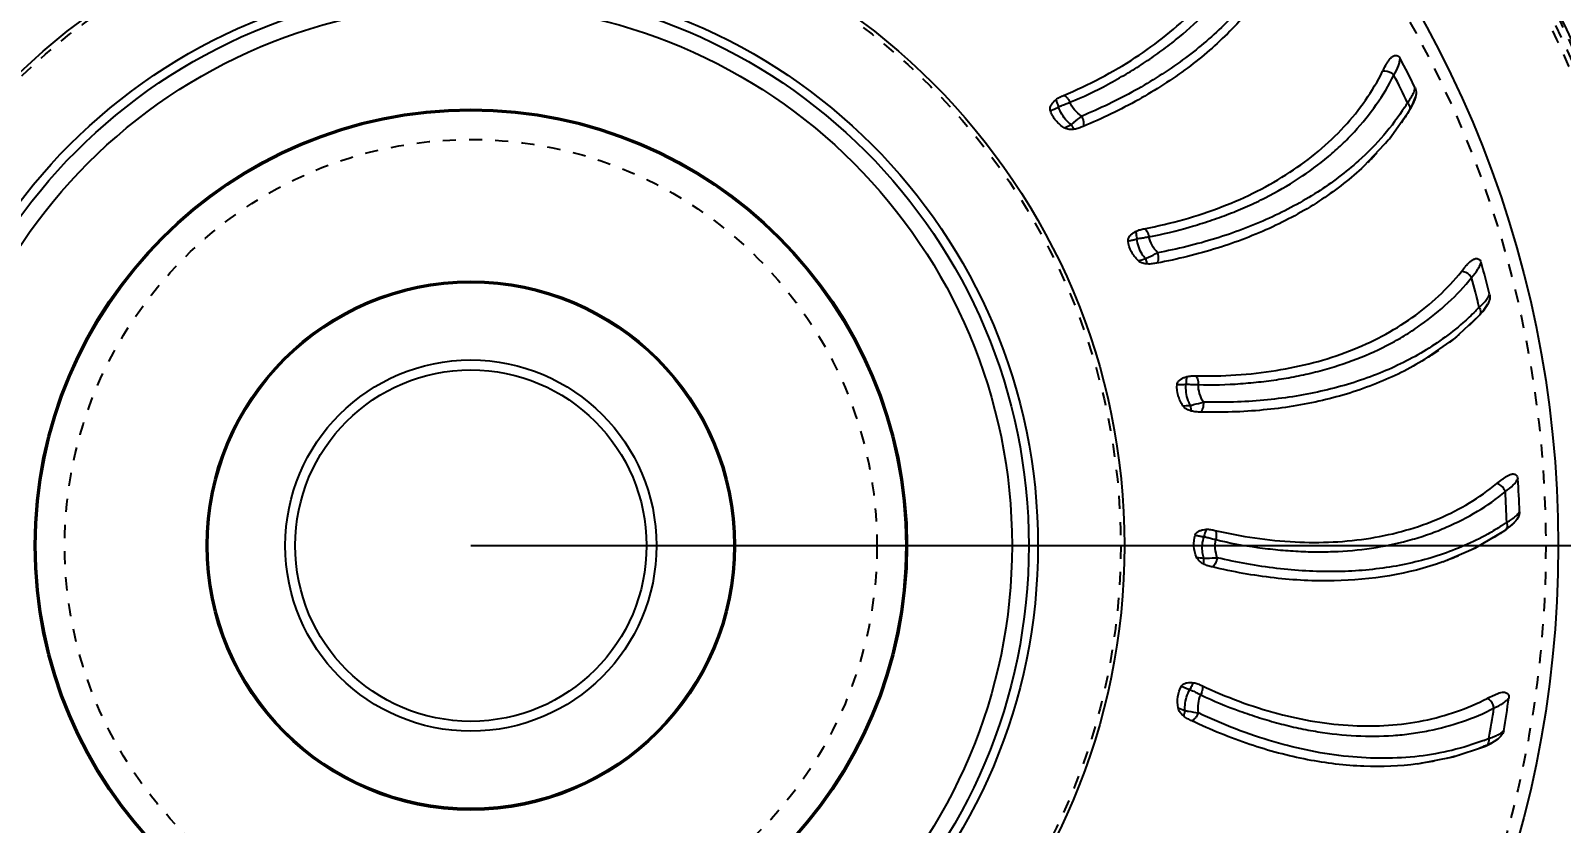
# Model space of a CAD drawing. Header units: millimetres. Extents: x 723 to 11228, y -2384 to 1578.
# Drawn here: x 1648.3 to 1839.3, y 202.8 to 301.7 of the extents above; entities that cross this region are included whole.
import ezdxf

# ---------------------------------------------------------------- set-up
doc = ezdxf.new("R2010")
doc.units = ezdxf.units.MM
doc.header["$LTSCALE"] = 16.335
doc.header["$PDMODE"] = 3
doc.header["$PDSIZE"] = 0.3125
doc.linetypes.add('HIDDEN', pattern=[0.2, 0.1, -0.1])
doc.layers.get('0').update_dxf_attribs({"linetype": 'CONTINUOUS'})
doc.layers.get('Defpoints').update_dxf_attribs({"linetype": 'CONTINUOUS'})
doc.layers.add('DEFAULT_2', color=8, linetype='HIDDEN')
doc.styles.get("Standard").update_dxf_attribs({"font": 'txt', "width": 0.8})
doc.dimstyles.new('ISO-25', dxfattribs={"dimtxt": 8, "dimasz": 8, "dimexe": 0, "dimexo": 0, "dimgap": 0, "dimtad": 1, "dimtxsty": 'Standard', "dimcen": 0, "dimclrd": 4, "dimclre": 4, "dimclrt": 6, "dimadec": 0, "dimazin": 0, "dimtfac": 1, "dimtofl": 0, "dimtmove": 0, "dimatfit": 3, "dimfxl": 0, "dimarcsym": 0})

# ---------------------------------------------------------------- blocks, each defined once
blk = doc.blocks.new('*D107')
at = {"color": 4, "lineweight": -2}
for p, q in [((1445.26, 346.26), (1914.52, 346.26)), ((1914.52, 338.26), (1914.52, 245.43)), ((1703.24, 237.43), (1914.52, 237.43))]:
    blk.add_line(p, q, dxfattribs=at)
at = {"color": 4}
for points in [[(1913.18, 338.26), (1915.85, 338.26), (1914.52, 346.26)], [(1913.18, 245.43), (1915.85, 245.43), (1914.52, 237.43)]]:
    blk.add_solid(points, dxfattribs=at)
at = {"layer": 'Defpoints', "color": 0}
for p in [(1445.26, 346.26), (1703.24, 237.43), (1914.52, 237.43)]:
    blk.add_point(p, dxfattribs=at)
at = {"color": 6, "insert": (1909.85, 281.41), "char_height": 8, "attachment_point": 5, "rotation": 90}
blk.add_mtext('108,84', dxfattribs=at)

msp = doc.modelspace()

# ---------------------------------------------------------------- linework, layer by layer
at = {"color": 7, "linetype": 'Continuous'}
for p, q in [((1820.288, 291.651), (1820.649, 292.294)), ((1820.649, 292.294), (1821.056, 293.336)), ((1820.289, 291.653), (1820.288, 291.651)), ((1829.485, 266.658), (1830.095, 267.581)), ((1829.002, 266.108), (1829.485, 266.658)), ((1829.003, 266.11), (1829.002, 266.108)), ((1832.215, 239.312), (1832.8, 239.748)), ((1832.216, 239.313), (1832.215, 239.312)), ((1832.8, 239.748), (1833.586, 240.519)), ((1829.786, 212.433), (1830.45, 212.738)), ((1829.788, 212.433), (1829.786, 212.433)), ((1830.45, 212.738), (1831.382, 213.331))]:
    msp.add_line(p, q, dxfattribs=at)
for points in [[(1814.623, 284.746), (1817.801, 288.151), (1820.289, 291.653)], [(1822.203, 260.64), (1825.872, 263.227), (1829.003, 266.11)], [(1824.486, 235.397), (1828.563, 237.149), (1832.216, 239.313)], [(1821.327, 210.199), (1825.747, 211.071), (1829.788, 212.433)]]:
    msp.add_lwpolyline(points, dxfattribs=at)
for radius in [135.62, 81.527, 70.735, 69.584, 67.498, 54.429, 54.25, 32.979, 32.8, 23.15, 21.915]:
    msp.add_circle((1703.239, 237.426), radius, dxfattribs=at)
for centre, radius, start, end in [((1703.239, 237.426), 156.319, 100.49785, 79.50215), ((1703.239, 237.426), 151.093, 100.82307, 79.17693), ((1727.955, 249.096), 103.558, 26.02325, 28.30775), ((1729.191, 249.684), 100.533, 25.30974, 27.50732), ((1793.931, 308.817), 30.731, 327.00918, 328.28699), ((1723.467, 396.555), 119.795, 296.68126, 297.13079), ((1756.106, 388.853), 119.8, 284.68484, 285.13079), ((1729.844, 243.682), 103.551, 14.0213, 16.30533), ((1731.17, 243.998), 100.533, 13.30974, 15.50732), ((1806.79, 288.379), 30.731, 315.00918, 316.28699), ((1786.432, 374.533), 119.802, 272.68701, 273.13078), ((1730.563, 237.991), 103.547, 2.02208, 4.30259), ((1731.924, 238.025), 100.533, 1.30974, 3.50732), ((1815.119, 265.714), 30.731, 303.00918, 304.28699), ((1813.118, 354.219), 119.803, 260.68766, 261.13078), ((1730.081, 232.276), 103.549, 350.02047, 352.30327), ((1834.997, 328.798), 119.802, 248.68678, 249.13078), ((1731.419, 232.026), 100.533, 349.30974, 351.50732), ((1818.553, 241.812), 30.731, 291.00918, 292.28699)]:
    msp.add_arc(centre, radius, start, end, dxfattribs=at)
for points, knots in [([(1777.177, 293.574), (1780.28, 294.879), (1786.103, 297.907), (1793.57, 303.834), (1798.305, 309.788), (1800.913, 314.935), (1801.821, 317.604), (1802.171, 318.95)], [0, 0, 0, 0, 0.2741667, 0.5312505, 0.7713579, 0.8866995, 1, 1, 1, 1]), ([(1777.948, 292.716), (1779.583, 293.363), (1781.943, 294.517), (1784.963, 296.218), (1787.127, 297.553), (1789.192, 298.965), (1791.775, 300.939), (1794.726, 303.589), (1797.321, 306.502), (1799.118, 308.95), (1800.699, 311.439), (1802.333, 314.676), (1803.319, 317.4), (1803.639, 318.791)], [0, 0, 0, 0, 0.1391804, 0.2073565, 0.2744418, 0.3404175, 0.4052995, 0.5317363, 0.6538274, 0.7133763, 0.7720291, 0.887033, 1, 1, 1, 1]), ([(1801.36, 307.135), (1800.091, 305.425), (1797.182, 302.135), (1792.013, 297.802), (1786.045, 294.01), (1781.695, 291.924), (1779.426, 290.98)], [0, 0, 0, 0, 0.231882, 0.4759213, 0.7323051, 1, 1, 1, 1]), ([(1802.151, 306.61), (1800.882, 304.816), (1797.939, 301.36), (1792.645, 296.815), (1786.482, 292.852), (1781.974, 290.683), (1779.617, 289.705)], [0, 0, 0, 0, 0.2312499, 0.4749815, 0.7315861, 1, 1, 1, 1]), ([(1816.964, 296.58), (1817.09, 296.833), (1817.282, 297.209), (1817.56, 297.691), (1817.784, 298.026), (1817.999, 298.276), (1818.197, 298.438), (1818.361, 298.531), (1818.551, 298.583), (1818.767, 298.561), (1818.98, 298.43), (1819.084, 298.286), (1819.128, 298.204)], [0, 0, 0, 0, 0.253725, 0.3776753, 0.4984229, 0.6147485, 0.6711759, 0.7268327, 0.7831899, 0.8441937, 0.9164268, 1, 1, 1, 1]), ([(1818.359, 296.116), (1818.58, 296.488), (1818.867, 297.026), (1819.087, 297.743), (1819.131, 298.06), (1819.13, 298.203)], [0, 0, 0, 0, 0.5767813, 0.8077757, 1, 1, 1, 1]), ([(1787.234, 276.952), (1790.541, 277.584), (1796.868, 279.335), (1805.405, 283.58), (1811.276, 288.421), (1814.898, 292.914), (1816.341, 295.336), (1816.964, 296.58)], [0, 0, 0, 0, 0.2741757, 0.5312547, 0.7713681, 0.8867042, 1, 1, 1, 1]), ([(1787.809, 275.953), (1789.542, 276.246), (1792.091, 276.884), (1795.398, 277.92), (1797.793, 278.775), (1800.106, 279.727), (1803.043, 281.121), (1806.481, 283.1), (1809.624, 285.409), (1811.891, 287.43), (1813.955, 289.536), (1816.226, 292.363), (1817.757, 294.823), (1818.359, 296.116)], [0, 0, 0, 0, 0.1391804, 0.2073565, 0.2744418, 0.3404175, 0.4052995, 0.5317363, 0.6538274, 0.7133763, 0.7720291, 0.887033, 1, 1, 1, 1]), ([(1818.359, 296.116), (1818.266, 296.208), (1817.868, 296.508), (1817.325, 296.658), (1816.965, 296.579)], [0, 0, 0, 0, 0.2620443, 1, 1, 1, 1]), ([(1820.65, 293.557), (1820.743, 293.729), (1820.895, 294.043), (1820.996, 294.38), (1821.015, 294.531)], [0, 0, 0, 0, 0.5632669, 1, 1, 1, 1]), ([(1821.014, 294.531), (1821.063, 294.431), (1821.179, 294.038), (1821.129, 293.62), (1821.056, 293.337)], [0, 0, 0, 0, 0.2763995, 1, 1, 1, 1]), ([(1775.517, 291.646), (1775.472, 291.78), (1775.481, 292.079), (1775.668, 292.457), (1775.928, 292.781), (1776.131, 292.967), (1776.238, 293.053)], [0, 0, 0, 0, 0.2549176, 0.5052918, 0.7532103, 1, 1, 1, 1]), ([(1775.516, 291.645), (1775.603, 291.684), (1775.82, 291.784), (1776.17, 291.938), (1776.422, 292.076), (1776.545, 292.148)], [0, 0, 0, 0, 0.2498662, 0.6247175, 1, 1, 1, 1]), ([(1776.236, 293.051), (1776.24, 292.998), (1776.267, 292.872), (1776.36, 292.567), (1776.465, 292.322), (1776.545, 292.148)], [0, 0, 0, 0, 0.1661339, 0.4015007, 1, 1, 1, 1]), ([(1776.238, 293.053), (1776.377, 293.165), (1776.685, 293.355), (1777.012, 293.504), (1777.177, 293.574)], [0, 0, 0, 0, 0.4997967, 1, 1, 1, 1]), ([(1776.545, 292.148), (1776.663, 292.197), (1776.96, 292.314), (1777.428, 292.502), (1777.778, 292.642), (1777.948, 292.716)], [0, 0, 0, 0, 0.2524693, 0.6324407, 1, 1, 1, 1]), ([(1778.096, 289.941), (1777.918, 290.081), (1777.493, 290.463), (1776.938, 291.194), (1776.647, 291.822), (1776.545, 292.148)], [0, 0, 0, 0, 0.2488904, 0.6245378, 1, 1, 1, 1]), ([(1777.175, 293.572), (1777.234, 293.578), (1777.382, 293.515), (1777.579, 293.333), (1777.776, 293.053), (1777.894, 292.834), (1777.948, 292.716)], [0, 0, 0, 0, 0.1480015, 0.3752271, 0.6750923, 1, 1, 1, 1]), ([(1779.426, 290.98), (1779.111, 291.218), (1778.514, 291.714), (1778.105, 292.379), (1777.948, 292.716)], [0, 0, 0, 0, 0.5152924, 1, 1, 1, 1]), ([(1820.074, 292.663), (1820.131, 292.741), (1820.336, 293.03), (1820.526, 293.33), (1820.65, 293.557)], [0, 0, 0, 0, 0.2712406, 1, 1, 1, 1]), ([(1820.074, 292.663), (1820.141, 292.587), (1820.257, 292.423), (1820.368, 292.155), (1820.386, 291.885), (1820.329, 291.722), (1820.288, 291.654)], [0, 0, 0, 0, 0.2770252, 0.5429689, 0.782271, 1, 1, 1, 1]), ([(1777.26, 289.517), (1776.869, 289.768), (1776.144, 290.376), (1775.667, 291.205), (1775.517, 291.646)], [0, 0, 0, 0, 0.4998139, 1, 1, 1, 1]), ([(1778.096, 289.941), (1778.208, 290.028), (1778.653, 290.372), (1779.094, 290.721), (1779.426, 290.98)], [0, 0, 0, 0, 0.2514606, 1, 1, 1, 1]), ([(1779.426, 290.98), (1779.48, 290.858), (1779.572, 290.612), (1779.661, 290.254), (1779.681, 289.948), (1779.65, 289.766), (1779.615, 289.703)], [0, 0, 0, 0, 0.3023154, 0.5964628, 0.8353877, 1, 1, 1, 1]), ([(1819.707, 292.084), (1818.918, 290.869), (1817.143, 288.515), (1815.075, 286.416), (1813.968, 285.421)], [0, 0, 0, 0, 0.4932102, 1, 1, 1, 1]), ([(1778.499, 289.349), (1778.292, 289.319), (1777.869, 289.295), (1777.44, 289.402), (1777.26, 289.517)], [0, 0, 0, 0, 0.4955146, 1, 1, 1, 1]), ([(1778.096, 289.941), (1778.163, 289.824), (1778.288, 289.621), (1778.427, 289.426), (1778.496, 289.348)], [0, 0, 0, 0, 0.562692, 1, 1, 1, 1]), ([(1779.617, 289.705), (1779.437, 289.63), (1779.073, 289.486), (1778.693, 289.378), (1778.499, 289.349)], [0, 0, 0, 0, 0.4985299, 1, 1, 1, 1]), ([(1814.623, 284.746), (1813.005, 283.223), (1809.388, 280.396), (1803.21, 276.982), (1796.279, 274.338), (1791.357, 273.135), (1788.817, 272.662)], [0, 0, 0, 0, 0.2310131, 0.4746349, 0.7313176, 1, 1, 1, 1]), ([(1813.968, 285.421), (1812.366, 283.981), (1808.814, 281.309), (1802.799, 278.077), (1796.093, 275.56), (1791.342, 274.405), (1788.893, 273.947)], [0, 0, 0, 0, 0.2316252, 0.4755509, 0.7320225, 1, 1, 1, 1]), ([(1786.205, 276.636), (1786.365, 276.718), (1786.706, 276.84), (1787.058, 276.918), (1787.234, 276.952)], [0, 0, 0, 0, 0.49981, 1, 1, 1, 1]), ([(1787.232, 276.95), (1787.291, 276.944), (1787.423, 276.851), (1787.576, 276.632), (1787.711, 276.318), (1787.781, 276.079), (1787.809, 275.953)], [0, 0, 0, 0, 0.1483794, 0.3758033, 0.6754534, 1, 1, 1, 1]), ([(1785.216, 275.413), (1785.2, 275.553), (1785.27, 275.842), (1785.529, 276.172), (1785.848, 276.435), (1786.084, 276.574), (1786.205, 276.636)], [0, 0, 0, 0, 0.2549332, 0.5053134, 0.753226, 1, 1, 1, 1]), ([(1785.214, 275.412), (1785.354, 275.442), (1785.631, 275.504), (1786.002, 275.587), (1786.228, 275.659), (1786.318, 275.689)], [0, 0, 0, 0, 0.3748045, 0.7496866, 1, 1, 1, 1]), ([(1786.478, 272.968), (1786.147, 273.295), (1785.565, 274.041), (1785.271, 274.951), (1785.216, 275.413)], [0, 0, 0, 0, 0.4998136, 1, 1, 1, 1]), ([(1786.203, 276.634), (1786.196, 276.582), (1786.196, 276.453), (1786.225, 276.136), (1786.276, 275.875), (1786.318, 275.689)], [0, 0, 0, 0, 0.166846, 0.4023701, 1, 1, 1, 1]), ([(1786.318, 275.689), (1786.444, 275.712), (1786.758, 275.765), (1787.255, 275.851), (1787.627, 275.916), (1787.809, 275.953)], [0, 0, 0, 0, 0.2524693, 0.6324407, 1, 1, 1, 1]), ([(1787.377, 273.207), (1787.231, 273.381), (1786.895, 273.843), (1786.504, 274.674), (1786.35, 275.348), (1786.318, 275.689)], [0, 0, 0, 0, 0.2488904, 0.6245378, 1, 1, 1, 1]), ([(1788.893, 273.947), (1788.634, 274.246), (1788.154, 274.855), (1787.892, 275.591), (1787.809, 275.953)], [0, 0, 0, 0, 0.5152924, 1, 1, 1, 1]), ([(1787.377, 273.207), (1787.504, 273.269), (1788.01, 273.514), (1788.514, 273.763), (1788.893, 273.947)], [0, 0, 0, 0, 0.2514606, 1, 1, 1, 1]), ([(1787.377, 273.207), (1787.417, 273.08), (1787.497, 272.856), (1787.592, 272.637), (1787.643, 272.547)], [0, 0, 0, 0, 0.5620882, 1, 1, 1, 1]), ([(1788.893, 273.947), (1788.921, 273.818), (1788.959, 273.558), (1788.973, 273.19), (1788.929, 272.887), (1788.861, 272.715), (1788.813, 272.661)], [0, 0, 0, 0, 0.3020292, 0.5959637, 0.8350024, 1, 1, 1, 1]), ([(1826.78, 271.62), (1826.956, 271.841), (1827.221, 272.167), (1827.592, 272.58), (1827.881, 272.86), (1828.142, 273.059), (1828.369, 273.175), (1828.549, 273.232), (1828.744, 273.243), (1828.951, 273.177), (1829.131, 273.005), (1829.203, 272.843), (1829.229, 272.754)], [0, 0, 0, 0, 0.2537226, 0.3776569, 0.4983888, 0.6147107, 0.671144, 0.7268123, 0.7831834, 0.8441952, 0.9164266, 1, 1, 1, 1]), ([(1787.646, 272.548), (1787.438, 272.561), (1787.023, 272.627), (1786.629, 272.819), (1786.478, 272.968)], [0, 0, 0, 0, 0.4955228, 1, 1, 1, 1]), ([(1788.817, 272.662), (1788.624, 272.626), (1788.237, 272.561), (1787.842, 272.535), (1787.646, 272.548)], [0, 0, 0, 0, 0.4985178, 1, 1, 1, 1]), ([(1793.615, 258.602), (1796.982, 258.532), (1803.535, 258.93), (1812.769, 261.308), (1819.518, 264.822), (1823.996, 268.464), (1825.912, 270.533), (1826.78, 271.62)], [0, 0, 0, 0, 0.2741788, 0.5312442, 0.7713547, 0.8866971, 1, 1, 1, 1]), ([(1828.043, 270.877), (1827.972, 270.986), (1827.646, 271.361), (1827.149, 271.62), (1826.781, 271.62)], [0, 0, 0, 0, 0.2618183, 1, 1, 1, 1]), ([(1828.043, 270.877), (1828.335, 271.193), (1828.727, 271.659), (1829.091, 272.312), (1829.201, 272.612), (1829.23, 272.753)], [0, 0, 0, 0, 0.5764258, 0.8075165, 1, 1, 1, 1]), ([(1793.969, 257.506), (1795.725, 257.432), (1798.35, 257.526), (1801.801, 257.852), (1804.321, 258.191), (1806.781, 258.641), (1809.944, 259.393), (1813.718, 260.614), (1817.274, 262.22), (1819.911, 263.725), (1822.367, 265.356), (1825.177, 267.649), (1827.185, 269.737), (1828.043, 270.877)], [0, 0, 0, 0, 0.1391804, 0.2073565, 0.2744418, 0.3404175, 0.4052995, 0.5317363, 0.6538274, 0.7133763, 0.7720291, 0.887033, 1, 1, 1, 1]), ([(1829.003, 267.143), (1829.073, 267.205), (1829.33, 267.441), (1829.574, 267.691), (1829.74, 267.883)], [0, 0, 0, 0, 0.2707443, 1, 1, 1, 1]), ([(1829.74, 267.883), (1829.87, 268.033), (1830.087, 268.312), (1830.259, 268.624), (1830.31, 268.77)], [0, 0, 0, 0, 0.5634783, 1, 1, 1, 1]), ([(1830.309, 268.77), (1830.337, 268.66), (1830.368, 268.247), (1830.228, 267.845), (1830.095, 267.581)], [0, 0, 0, 0, 0.2766576, 1, 1, 1, 1]), ([(1828.524, 266.652), (1828.026, 266.154), (1825.931, 264.197), (1823.574, 262.524), (1821.707, 261.434)], [0, 0, 0, 0, 0.2455874, 1, 1, 1, 1]), ([(1829.003, 267.143), (1829.053, 267.054), (1829.132, 266.87), (1829.185, 266.585), (1829.146, 266.317), (1829.057, 266.169), (1829.002, 266.11)], [0, 0, 0, 0, 0.277064, 0.5429965, 0.7823019, 1, 1, 1, 1]), ([(1822.203, 260.64), (1820.298, 259.469), (1816.153, 257.422), (1809.358, 255.334), (1801.978, 254.168), (1796.874, 254.011), (1794.271, 254.078)], [0, 0, 0, 0, 0.2308682, 0.4744258, 0.73116, 1, 1, 1, 1]), ([(1821.707, 261.434), (1819.834, 260.341), (1815.784, 258.433), (1809.186, 256.489), (1802.049, 255.402), (1797.123, 255.256), (1794.612, 255.318)], [0, 0, 0, 0, 0.231471, 0.4753275, 0.7318517, 1, 1, 1, 1]), ([(1791.326, 257.517), (1791.338, 257.657), (1791.466, 257.924), (1791.787, 258.193), (1792.152, 258.383), (1792.411, 258.47), (1792.542, 258.506)], [0, 0, 0, 0, 0.2549431, 0.5053274, 0.7532364, 1, 1, 1, 1]), ([(1792.539, 258.505), (1792.522, 258.455), (1792.495, 258.329), (1792.457, 258.013), (1792.453, 257.747), (1792.456, 257.558)], [0, 0, 0, 0, 0.1672976, 0.4029211, 1, 1, 1, 1]), ([(1792.542, 258.506), (1792.715, 258.553), (1793.075, 258.602), (1793.435, 258.606), (1793.615, 258.602)], [0, 0, 0, 0, 0.4998095, 1, 1, 1, 1]), ([(1793.613, 258.601), (1793.669, 258.582), (1793.778, 258.464), (1793.883, 258.217), (1793.949, 257.882), (1793.967, 257.635), (1793.969, 257.506)], [0, 0, 0, 0, 0.1486204, 0.3761693, 0.6756827, 1, 1, 1, 1]), ([(1792.051, 254.863), (1791.796, 255.252), (1791.381, 256.103), (1791.283, 257.054), (1791.326, 257.517)], [0, 0, 0, 0, 0.4998276, 1, 1, 1, 1]), ([(1791.324, 257.517), (1791.465, 257.517), (1791.748, 257.52), (1792.126, 257.524), (1792.362, 257.547), (1792.456, 257.558)], [0, 0, 0, 0, 0.3748051, 0.7496879, 1, 1, 1, 1]), ([(1792.975, 254.91), (1792.869, 255.11), (1792.636, 255.632), (1792.427, 256.526), (1792.416, 257.218), (1792.456, 257.558)], [0, 0, 0, 0, 0.2488904, 0.6245378, 1, 1, 1, 1]), ([(1792.456, 257.558), (1792.583, 257.554), (1792.902, 257.541), (1793.406, 257.521), (1793.783, 257.507), (1793.969, 257.506)], [0, 0, 0, 0, 0.2524693, 0.6324407, 1, 1, 1, 1]), ([(1794.612, 255.318), (1794.421, 255.665), (1794.078, 256.36), (1793.975, 257.134), (1793.969, 257.506)], [0, 0, 0, 0, 0.5152924, 1, 1, 1, 1]), ([(1793.101, 254.211), (1792.902, 254.267), (1792.511, 254.418), (1792.167, 254.687), (1792.051, 254.863)], [0, 0, 0, 0, 0.4955275, 1, 1, 1, 1]), ([(1792.975, 254.91), (1793.112, 254.944), (1793.659, 255.078), (1794.203, 255.217), (1794.612, 255.318)], [0, 0, 0, 0, 0.2514606, 1, 1, 1, 1]), ([(1792.975, 254.91), (1792.988, 254.778), (1793.019, 254.542), (1793.067, 254.309), (1793.098, 254.21)], [0, 0, 0, 0, 0.561729, 1, 1, 1, 1]), ([(1794.271, 254.078), (1794.075, 254.083), (1793.682, 254.1), (1793.291, 254.157), (1793.101, 254.211)], [0, 0, 0, 0, 0.4985108, 1, 1, 1, 1]), ([(1794.612, 255.318), (1794.612, 255.186), (1794.596, 254.925), (1794.533, 254.562), (1794.427, 254.275), (1794.325, 254.121), (1794.268, 254.077)], [0, 0, 0, 0, 0.3018598, 0.5956681, 0.8347738, 1, 1, 1, 1]), ([(1831.191, 245.162), (1831.408, 245.341), (1831.735, 245.605), (1832.183, 245.93), (1832.523, 246.144), (1832.82, 246.284), (1833.066, 246.35), (1833.253, 246.368), (1833.446, 246.338), (1833.634, 246.231), (1833.775, 246.025), (1833.811, 245.852), (1833.818, 245.76)], [0, 0, 0, 0, 0.2537201, 0.3776493, 0.4983772, 0.6147, 0.6711367, 0.7268103, 0.7831874, 0.8442016, 0.9164286, 1, 1, 1, 1]), ([(1796.042, 239.33), (1799.32, 238.562), (1805.812, 237.586), (1815.34, 237.994), (1822.671, 240.03), (1827.81, 242.656), (1830.116, 244.279), (1831.191, 245.162)], [0, 0, 0, 0, 0.2741753, 0.5312574, 0.7713849, 0.886712, 1, 1, 1, 1]), ([(1832.269, 244.175), (1832.221, 244.297), (1831.981, 244.73), (1831.549, 245.087), (1831.191, 245.164)], [0, 0, 0, 0, 0.261717, 1, 1, 1, 1]), ([(1832.269, 244.175), (1832.62, 244.424), (1833.099, 244.797), (1833.591, 245.36), (1833.76, 245.63), (1833.818, 245.761)], [0, 0, 0, 0, 0.5762641, 0.8073984, 1, 1, 1, 1]), ([(1796.158, 238.181), (1797.861, 237.744), (1800.448, 237.29), (1803.891, 236.891), (1806.427, 236.699), (1808.927, 236.627), (1812.177, 236.706), (1816.123, 237.115), (1819.934, 237.947), (1822.827, 238.871), (1825.568, 239.955), (1828.793, 241.614), (1831.192, 243.239), (1832.269, 244.175)], [0, 0, 0, 0, 0.1391804, 0.2073565, 0.2744418, 0.3404175, 0.4052995, 0.5317363, 0.6538274, 0.7133763, 0.7720291, 0.887033, 1, 1, 1, 1]), ([(1832.431, 240.323), (1832.498, 240.362), (1832.75, 240.51), (1832.995, 240.669), (1833.169, 240.794)], [0, 0, 0, 0, 0.2664405, 1, 1, 1, 1]), ([(1833.169, 240.794), (1833.358, 240.929), (1833.678, 241.184), (1833.955, 241.491), (1834.047, 241.641)], [0, 0, 0, 0, 0.5688698, 1, 1, 1, 1]), ([(1834.047, 241.645), (1834.051, 241.531), (1833.994, 241.118), (1833.771, 240.753), (1833.584, 240.522)], [0, 0, 0, 0, 0.2768533, 1, 1, 1, 1]), ([(1793.735, 235.991), (1793.565, 236.425), (1793.338, 237.346), (1793.439, 238.3), (1793.578, 238.745)], [0, 0, 0, 0, 0.4998101, 1, 1, 1, 1]), ([(1793.575, 238.741), (1793.714, 238.712), (1793.991, 238.656), (1794.361, 238.582), (1794.595, 238.555), (1794.689, 238.546)], [0, 0, 0, 0, 0.3748053, 0.7496884, 1, 1, 1, 1]), ([(1793.578, 238.745), (1793.619, 238.879), (1793.8, 239.113), (1794.169, 239.309), (1794.565, 239.42), (1794.836, 239.451), (1794.971, 239.459)], [0, 0, 0, 0, 0.2549468, 0.5053317, 0.7532395, 1, 1, 1, 1]), ([(1794.968, 239.455), (1794.94, 239.409), (1794.888, 239.292), (1794.786, 238.991), (1794.726, 238.732), (1794.689, 238.546)], [0, 0, 0, 0, 0.1674704, 0.4031319, 1, 1, 1, 1]), ([(1794.971, 239.459), (1795.151, 239.469), (1795.513, 239.443), (1795.866, 239.371), (1796.042, 239.33)], [0, 0, 0, 0, 0.4998123, 1, 1, 1, 1]), ([(1796.038, 239.326), (1796.089, 239.296), (1796.171, 239.157), (1796.222, 238.894), (1796.217, 238.553), (1796.184, 238.307), (1796.158, 238.181)], [0, 0, 0, 0, 0.1487123, 0.3763085, 0.6757698, 1, 1, 1, 1]), ([(1831.86, 239.943), (1831.274, 239.562), (1828.836, 238.093), (1826.204, 236.953), (1824.167, 236.276)], [0, 0, 0, 0, 0.2456258, 1, 1, 1, 1]), ([(1832.431, 240.323), (1832.461, 240.226), (1832.5, 240.03), (1832.493, 239.74), (1832.399, 239.485), (1832.281, 239.36), (1832.216, 239.314)], [0, 0, 0, 0, 0.2770729, 0.5429996, 0.7823087, 1, 1, 1, 1]), ([(1794.647, 235.849), (1794.584, 236.067), (1794.465, 236.626), (1794.447, 237.543), (1794.58, 238.222), (1794.689, 238.546)], [0, 0, 0, 0, 0.2488904, 0.6245378, 1, 1, 1, 1]), ([(1794.689, 238.546), (1794.813, 238.517), (1795.122, 238.437), (1795.611, 238.313), (1795.977, 238.221), (1796.158, 238.181)], [0, 0, 0, 0, 0.2524693, 0.6324407, 1, 1, 1, 1]), ([(1796.333, 235.908), (1796.218, 236.286), (1796.027, 237.038), (1796.087, 237.816), (1796.158, 238.181)], [0, 0, 0, 0, 0.5152924, 1, 1, 1, 1]), ([(1794.624, 235.135), (1794.442, 235.232), (1794.091, 235.46), (1793.811, 235.795), (1793.735, 235.991)], [0, 0, 0, 0, 0.4955254, 1, 1, 1, 1]), ([(1794.647, 235.849), (1794.632, 235.716), (1794.614, 235.48), (1794.611, 235.242), (1794.621, 235.139)], [0, 0, 0, 0, 0.5616288, 1, 1, 1, 1]), ([(1795.742, 234.762), (1795.551, 234.808), (1795.17, 234.906), (1794.799, 235.043), (1794.624, 235.135)], [0, 0, 0, 0, 0.49851, 1, 1, 1, 1]), ([(1794.647, 235.849), (1794.788, 235.853), (1795.35, 235.871), (1795.912, 235.894), (1796.333, 235.908)], [0, 0, 0, 0, 0.2514606, 1, 1, 1, 1]), ([(1796.333, 235.908), (1796.306, 235.778), (1796.235, 235.526), (1796.098, 235.184), (1795.935, 234.925), (1795.804, 234.796), (1795.738, 234.765)], [0, 0, 0, 0, 0.3018141, 0.5955884, 0.8347121, 1, 1, 1, 1]), ([(1824.487, 235.392), (1820.165, 233.846), (1813.007, 232.737), (1803.32, 233.249), (1798.28, 234.154), (1795.742, 234.762)], [0, 0, 0, 0, 0.4735553, 0.7306949, 1, 1, 1, 1]), ([(1824.167, 236.276), (1822.105, 235.591), (1817.739, 234.559), (1810.867, 234.022), (1803.643, 234.441), (1798.782, 235.323), (1796.333, 235.908)], [0, 0, 0, 0, 0.2314249, 0.4752605, 0.7318004, 1, 1, 1, 1]), ([(1791.455, 217.189), (1791.38, 217.648), (1791.348, 218.594), (1791.646, 219.502), (1791.873, 219.908)], [0, 0, 0, 0, 0.4998181, 1, 1, 1, 1]), ([(1791.871, 219.909), (1792, 219.852), (1792.26, 219.739), (1792.607, 219.589), (1792.831, 219.514), (1792.922, 219.486)], [0, 0, 0, 0, 0.3748051, 0.749688, 1, 1, 1, 1]), ([(1791.873, 219.908), (1791.942, 220.03), (1792.167, 220.222), (1792.57, 220.337), (1792.98, 220.363), (1793.252, 220.337), (1793.386, 220.317)], [0, 0, 0, 0, 0.2549441, 0.5053304, 0.7532392, 1, 1, 1, 1]), ([(1793.383, 220.317), (1793.346, 220.279), (1793.271, 220.174), (1793.108, 219.901), (1792.996, 219.661), (1792.922, 219.486)], [0, 0, 0, 0, 0.1673576, 0.4029943, 1, 1, 1, 1]), ([(1793.386, 220.317), (1793.564, 220.289), (1793.913, 220.188), (1794.243, 220.045), (1794.406, 219.968)], [0, 0, 0, 0, 0.4998127, 1, 1, 1, 1]), ([(1794.403, 219.969), (1794.446, 219.928), (1794.498, 219.776), (1794.493, 219.508), (1794.418, 219.175), (1794.334, 218.942), (1794.282, 218.823)], [0, 0, 0, 0, 0.1486504, 0.3762146, 0.6757111, 1, 1, 1, 1]), ([(1794.406, 219.968), (1797.453, 218.535), (1803.601, 216.233), (1813.005, 214.649), (1820.6, 215.114), (1826.173, 216.619), (1828.765, 217.729), (1830, 218.369)], [0, 0, 0, 0, 0.2741633, 0.5312383, 0.7713582, 0.8866987, 1, 1, 1, 1]), ([(1792.319, 216.856), (1792.303, 217.082), (1792.303, 217.654), (1792.476, 218.555), (1792.747, 219.192), (1792.922, 219.486)], [0, 0, 0, 0, 0.2488904, 0.6245378, 1, 1, 1, 1]), ([(1792.922, 219.486), (1793.037, 219.431), (1793.322, 219.289), (1793.775, 219.066), (1794.114, 218.9), (1794.282, 218.823)], [0, 0, 0, 0, 0.2524693, 0.6324407, 1, 1, 1, 1]), ([(1793.981, 216.563), (1793.947, 216.957), (1793.916, 217.732), (1794.137, 218.481), (1794.282, 218.823)], [0, 0, 0, 0, 0.5152924, 1, 1, 1, 1]), ([(1794.282, 218.823), (1795.857, 218.042), (1798.293, 217.06), (1801.578, 215.953), (1804.018, 215.238), (1806.449, 214.649), (1809.645, 214.05), (1813.589, 213.63), (1817.49, 213.651), (1820.512, 213.953), (1823.419, 214.444), (1826.918, 215.396), (1829.602, 216.486), (1830.85, 217.179)], [0, 0, 0, 0, 0.1391804, 0.2073565, 0.2744418, 0.3404175, 0.4052995, 0.5317363, 0.6538274, 0.7133763, 0.7720291, 0.887033, 1, 1, 1, 1]), ([(1830, 218.369), (1830.251, 218.499), (1830.625, 218.689), (1831.131, 218.914), (1831.508, 219.052), (1831.828, 219.128), (1832.082, 219.142), (1832.269, 219.12), (1832.452, 219.051), (1832.614, 218.907), (1832.709, 218.677), (1832.708, 218.5), (1832.696, 218.408)], [0, 0, 0, 0, 0.253735, 0.3776704, 0.4984034, 0.6147298, 0.6711675, 0.726841, 0.7832151, 0.8442204, 0.9164338, 1, 1, 1, 1]), ([(1830.85, 217.179), (1830.829, 217.307), (1830.684, 217.782), (1830.336, 218.22), (1830, 218.37)], [0, 0, 0, 0, 0.261744, 1, 1, 1, 1]), ([(1830.85, 217.179), (1831.245, 217.349), (1831.791, 217.615), (1832.39, 218.063), (1832.612, 218.292), (1832.696, 218.408)], [0, 0, 0, 0, 0.5763037, 0.8074273, 1, 1, 1, 1]), ([(1792.149, 216.165), (1791.989, 216.298), (1791.693, 216.595), (1791.489, 216.981), (1791.455, 217.189)], [0, 0, 0, 0, 0.4955262, 1, 1, 1, 1]), ([(1792.319, 216.856), (1792.277, 216.73), (1792.21, 216.502), (1792.158, 216.27), (1792.146, 216.166)], [0, 0, 0, 0, 0.5617916, 1, 1, 1, 1]), ([(1793.163, 215.569), (1792.986, 215.653), (1792.635, 215.828), (1792.3, 216.039), (1792.149, 216.165)], [0, 0, 0, 0, 0.4985138, 1, 1, 1, 1]), ([(1792.319, 216.856), (1792.458, 216.831), (1793.012, 216.731), (1793.566, 216.637), (1793.981, 216.563)], [0, 0, 0, 0, 0.2514606, 1, 1, 1, 1]), ([(1793.981, 216.563), (1793.927, 216.442), (1793.806, 216.21), (1793.6, 215.904), (1793.387, 215.685), (1793.232, 215.586), (1793.161, 215.57)], [0, 0, 0, 0, 0.3018942, 0.595728, 0.8348202, 1, 1, 1, 1]), ([(1829.571, 213.124), (1826.989, 212.132), (1821.364, 210.805), (1812.436, 210.838), (1803.119, 212.745), (1797.017, 215.121), (1793.981, 216.563)], [0, 0, 0, 0, 0.2262542, 0.4668928, 0.7250376, 1, 1, 1, 1]), ([(1821.327, 210.199), (1819.111, 209.906), (1814.496, 209.724), (1807.445, 210.582), (1800.234, 212.518), (1795.513, 214.45), (1793.163, 215.569)], [0, 0, 0, 0, 0.2308911, 0.4744583, 0.7311835, 1, 1, 1, 1]), ([(1831.028, 213.684), (1831.241, 213.778), (1831.607, 213.96), (1831.942, 214.203), (1832.063, 214.331)], [0, 0, 0, 0, 0.5689443, 1, 1, 1, 1]), ([(1832.063, 214.331), (1832.043, 214.22), (1831.904, 213.829), (1831.611, 213.518), (1831.382, 213.331)], [0, 0, 0, 0, 0.2766975, 1, 1, 1, 1]), ([(1830.208, 213.377), (1830.217, 213.276), (1830.214, 213.076), (1830.147, 212.793), (1830.003, 212.564), (1829.861, 212.466), (1829.787, 212.435)], [0, 0, 0, 0, 0.2770511, 0.5429779, 0.7822904, 1, 1, 1, 1]), ([(1830.208, 213.377), (1830.282, 213.401), (1830.559, 213.494), (1830.832, 213.598), (1831.028, 213.684)], [0, 0, 0, 0, 0.2664542, 1, 1, 1, 1])]:
    msp.add_open_spline(points, degree=3, knots=knots, dxfattribs=at)
at = {"layer": 'DEFAULT_2', "color": 8, "linetype": 'HIDDEN'}
for p, q in [((1820.288, 291.651), (1820.193, 291.535)), ((1829.002, 266.108), (1828.888, 266.017)), ((1832.215, 239.312), (1832.086, 239.246)), ((1829.786, 212.433), (1829.645, 212.395))]:
    msp.add_line(p, q, dxfattribs=at)
for radius in [156.205, 150.739, 150.001, 149.369, 134.066, 81.052, 50.65]:
    msp.add_circle((1703.239, 237.426), radius, dxfattribs=at)
for points, knots in [([(1821.056, 293.337), (1820.97, 293.008), (1820.699, 292.391), (1820.364, 291.815), (1820.192, 291.535)], [0, 0, 0, 0, 0.5087736, 1, 1, 1, 1]), ([(1820.192, 291.535), (1819.435, 290.301), (1817.721, 287.907), (1815.705, 285.764), (1814.623, 284.746)], [0, 0, 0, 0, 0.4935463, 1, 1, 1, 1]), ([(1830.095, 267.581), (1829.943, 267.282), (1829.554, 266.741), (1829.111, 266.252), (1828.887, 266.017)], [0, 0, 0, 0, 0.5086264, 1, 1, 1, 1]), ([(1828.887, 266.017), (1827.913, 264.991), (1825.793, 263.049), (1823.439, 261.399), (1822.203, 260.64)], [0, 0, 0, 0, 0.4937366, 1, 1, 1, 1]), ([(1832.085, 239.252), (1830.926, 238.456), (1828.469, 237.001), (1825.844, 235.877), (1824.487, 235.392)], [0, 0, 0, 0, 0.4938396, 1, 1, 1, 1]), ([(1833.584, 240.522), (1833.374, 240.263), (1832.883, 239.819), (1832.351, 239.434), (1832.085, 239.252)], [0, 0, 0, 0, 0.5084902, 1, 1, 1, 1]), ([(1829.645, 212.395), (1828.333, 211.854), (1825.598, 210.94), (1822.769, 210.39), (1821.327, 210.199)], [0, 0, 0, 0, 0.4937199, 1, 1, 1, 1]), ([(1831.382, 213.331), (1831.122, 213.12), (1830.546, 212.785), (1829.944, 212.519), (1829.645, 212.395)], [0, 0, 0, 0, 0.5086016, 1, 1, 1, 1])]:
    msp.add_open_spline(points, degree=3, knots=knots, dxfattribs=at)

# ---------------------------------------------------------------- dimensions: what is measured, and where the dimension line sits
dim = msp.add_linear_dim(base=(1914.518, 237.426), p1=(1445.258, 346.262), p2=(1703.239, 237.426), angle=90, dimstyle='ISO-25', override={"dimfxl": 1.25, "dimarcsym": 1})
dim.commit()
dim.dimension.update_dxf_attribs({"geometry": '*D107', "text_midpoint": (1914.518, 281.412), "dimtype": 160})

doc.saveas('drawing.dxf')
